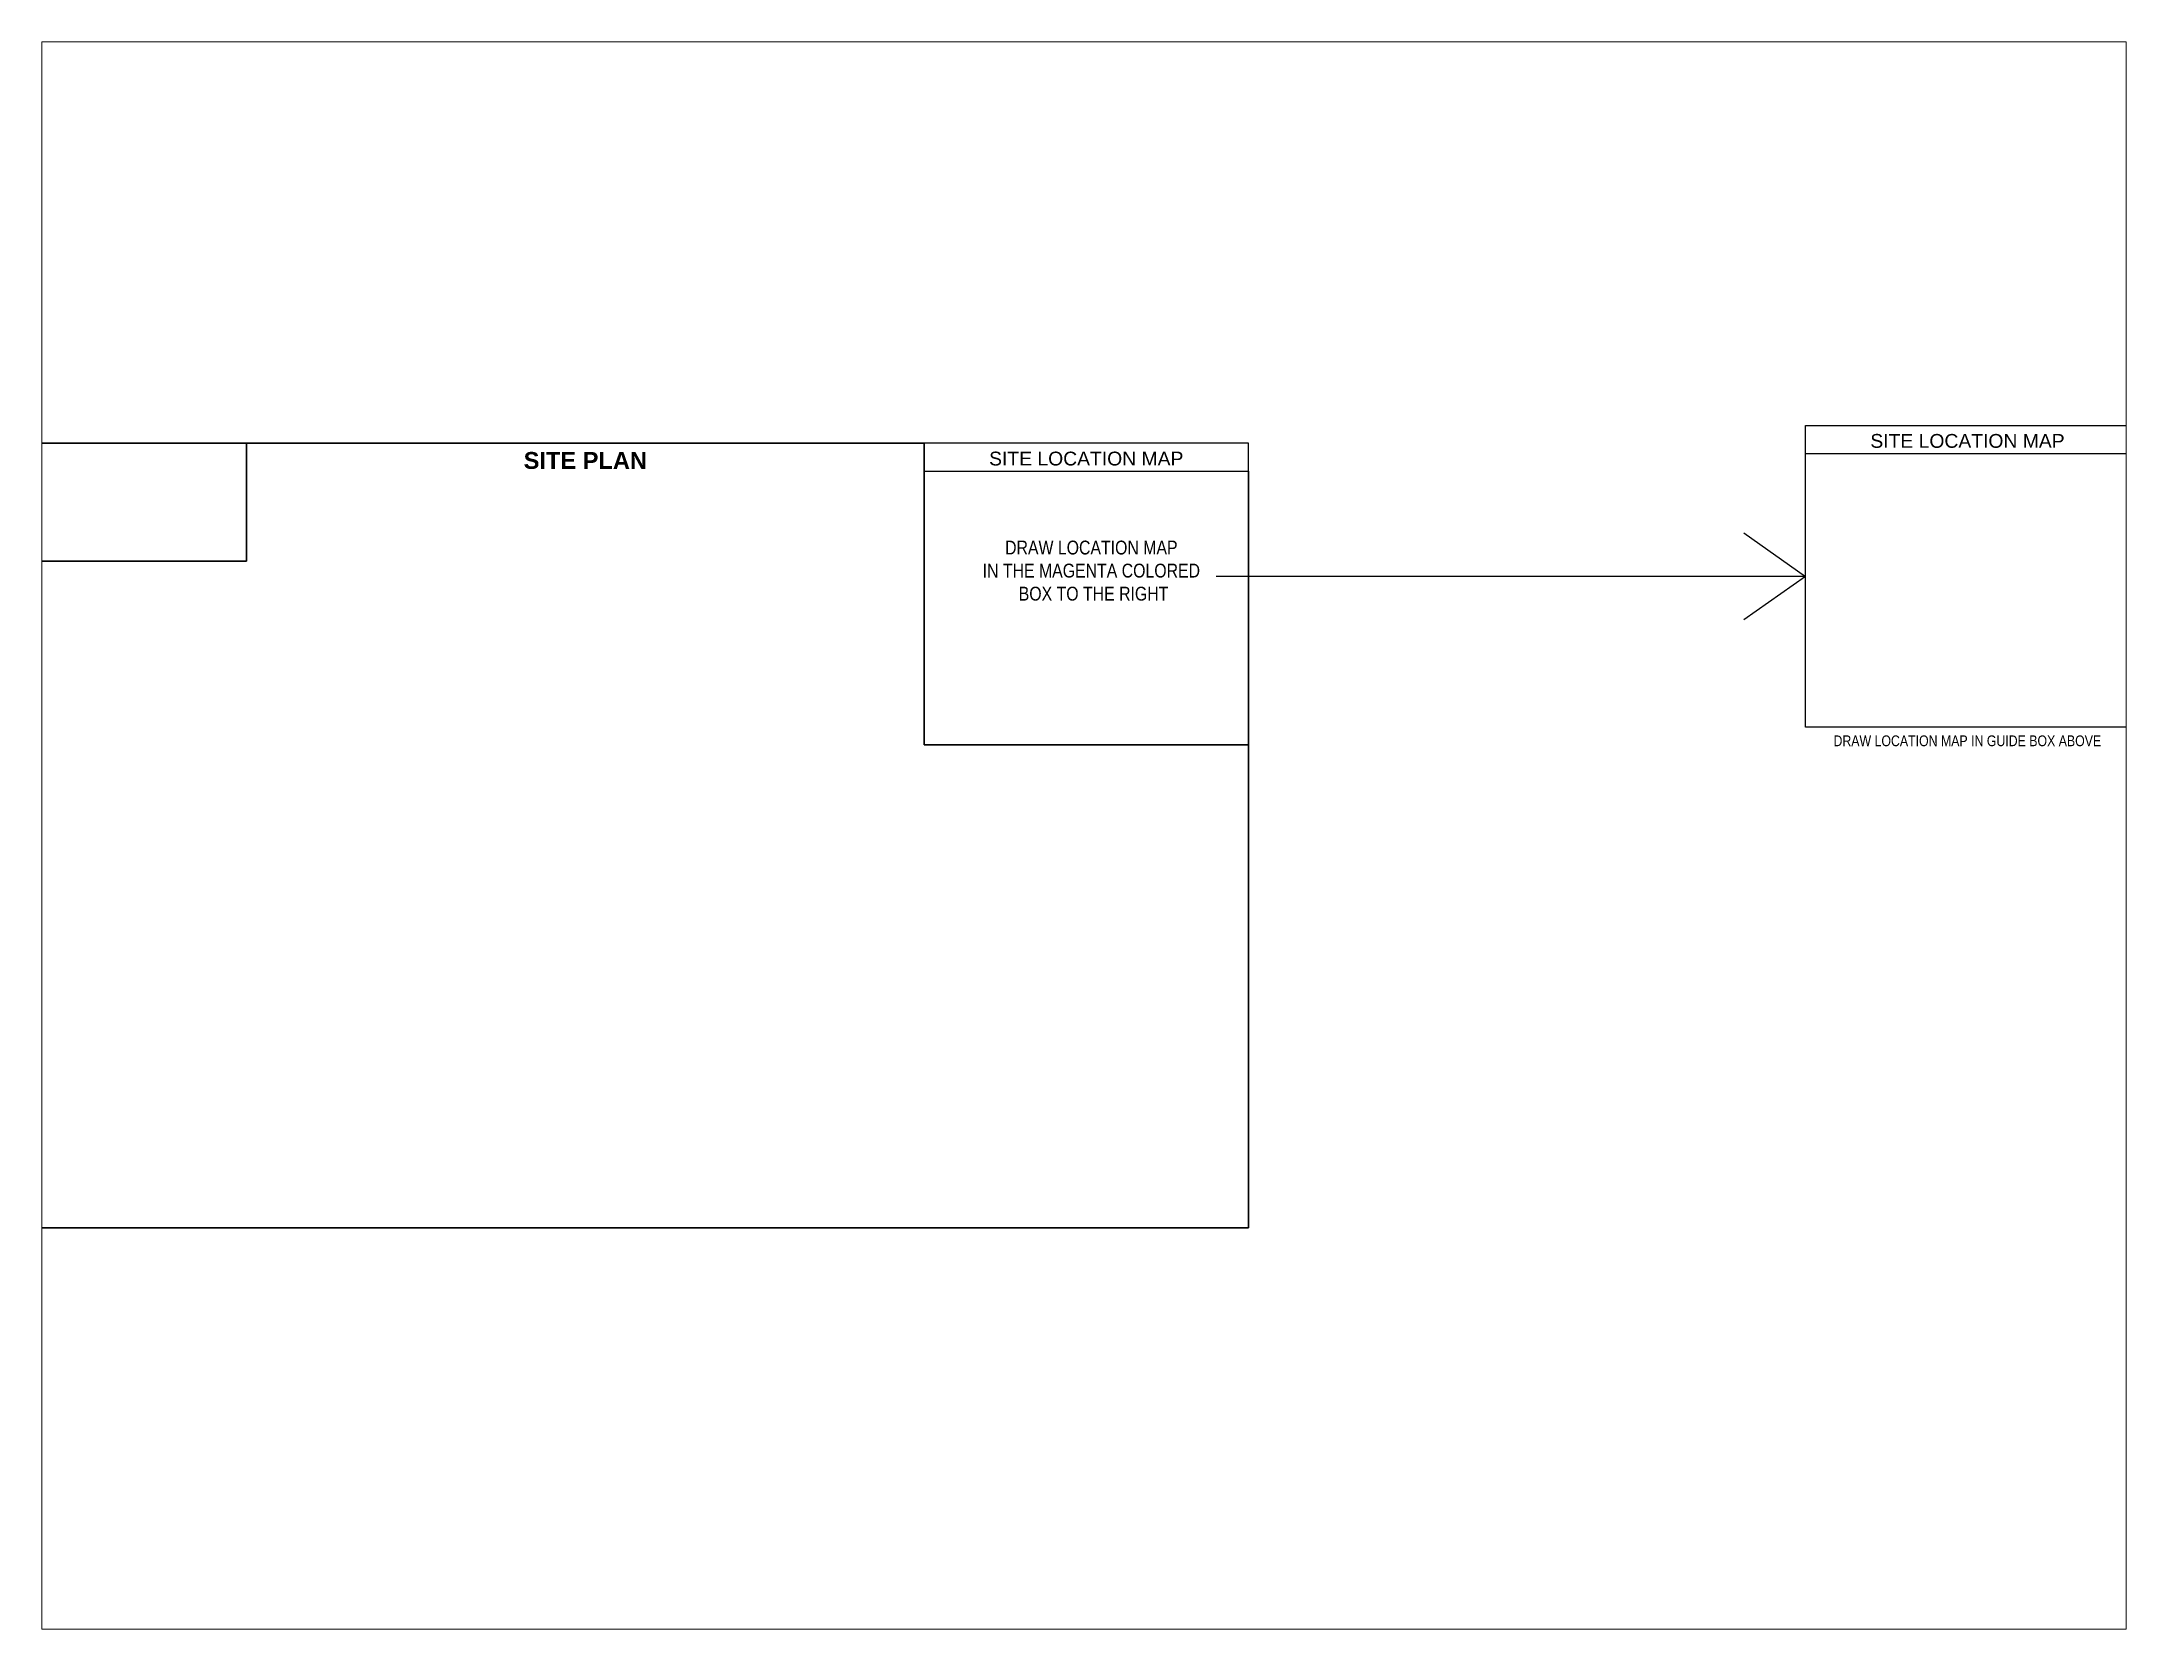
# Paper-space layout 'Layout1' of a CAD drawing. Extents: x 1.05 to 9.45, y 0.8 to 7.2.
# The model-space entities are those that its viewports show. They can reach past a viewport. Long polylines and large blocks are cut down to what shows.
import ezdxf
from ezdxf.enums import TextEntityAlignment as Align

# ---------------------------------------------------------------- set-up
doc = ezdxf.new("R2010")
doc.units = 0
doc.header["$MEASUREMENT"] = 0
doc.layers.get('0').update_dxf_attribs({"linetype": 'CONTINUOUS'})
doc.styles.add('ARIAL', font='ARIAL.TTF')
doc.styles.add('SEPTICAD', font='ARIALN.TTF')
doc.dimstyles.new('SEPTICAD', dxfattribs={"dimtxt": 2, "dimasz": 3, "dimexe": 0, "dimexo": 0, "dimgap": 0.3, "dimtad": 0, "dimdec": 1, "dimrnd": 0.1, "dimzin": 12, "dimdsep": 46, "dimtxsty": 'SEPTICAD', "dimcen": 0, "dimadec": 0, "dimazin": 0, "dimtfac": 1, "dimtdec": 1, "dimtix": 1, "dimtofl": 0, "dimtmove": 0, "dimatfit": 3, "dimfxl": 1, "dimtfill": 1, "dimtolj": 1, "dimtzin": 12, "dimarcsym": 0})

msp = doc.modelspace()

# ---------------------------------------------------------------- linework, layer by layer
for p, q in [((-25.5, 25.54), (-39.7, 25.54)), ((-39.7, 25.54), (18.6, 25.54)), ((-25.5, 17.86), (-25.5, 25.54)), ((18.6, 25.54), (18.6, 5.9)), ((39.7, 25.54), (18.6, 25.54)), ((18.6, 25.54), (18.6, 23.72)), ((39.7, 5.9), (39.7, 25.54)), ((18.6, 23.72), (39.7, 23.72)), ((39.7, 23.72), (39.7, -25.54)), ((-39.7, 17.86), (-25.5, 17.86)), ((18.6, 5.9), (39.7, 5.9)), ((39.7, -25.54), (-39.7, -25.54))]:
    msp.add_line(p, q)
for points in [[(75.95, 26.69), (97.05, 26.69), (97.05, 7.05), (75.95, 7.05)], [(75.95, 24.87), (97.05, 24.87), (97.05, 7.05), (75.95, 7.05)]]:
    msp.add_lwpolyline(points, close=True)
at = {"color": 6}
for points in [[(-39.7, -25.54), (39.7, -25.54), (39.7, 5.9), (18.6, 5.9), (18.6, 25.54), (-25.5, 25.54), (-25.5, 17.86), (-39.7, 17.86)], [(75.95, 24.87), (97.05, 24.87), (97.05, 7.05), (75.95, 7.05)]]:
    msp.add_lwpolyline(points, close=True, dxfattribs=at)

# ---------------------------------------------------------------- texts
at = {"style": 'ARIAL'}
for p in [(86.5, 26.14), (29.15, 24.99)]:
    msp.add_text('SITE LOCATION MAP', height=0.9, dxfattribs=at).set_placement(p, align=Align.TOP_CENTER)
at = {"insert": (-3.45, 24.41), "char_height": 1.1, "attachment_point": 5, "style": 'ARIAL'}
msp.add_mtext('\\fArial|b1|i0|c0|p34;SITE PLAN', dxfattribs=at)
at = {"color": 6, "insert": (29.48, 17.24), "char_height": 0.9, "attachment_point": 5, "style": 'SEPTICAD'}
msp.add_mtext('DRAW LOCATION MAP\\PIN THE MAGENTA COLORED\\P BOX TO THE RIGHT', dxfattribs=at)
at = {"color": 6, "insert": (86.49, 6.16), "char_height": 0.7, "width": 18.5892, "attachment_point": 5, "style": 'SEPTICAD'}
msp.add_mtext('\\pxt7;DRAW LOCATION MAP IN GUIDE BOX ABOVE', dxfattribs=at)

# ---------------------------------------------------------------- leaders
at = {"color": 6}
msp.add_leader([(75.95, 16.87), (37.61, 16.87)], dimstyle='SEPTICAD', override={"dimtxt": 10, "dimasz": 4, "dimldrblk": 'Open90', "dimtfill": 0}, dxfattribs=at)

psp = doc.layouts.get("Layout1")

# ---------------------------------------------------------------- viewports
at = {"layer": '0'}
psp.add_viewport(center=(5.25, 4), size=(8.4, 6.4), view_center_point=(29.003, 0), view_height=103.364605, dxfattribs=at)

doc.saveas('drawing.dxf')
